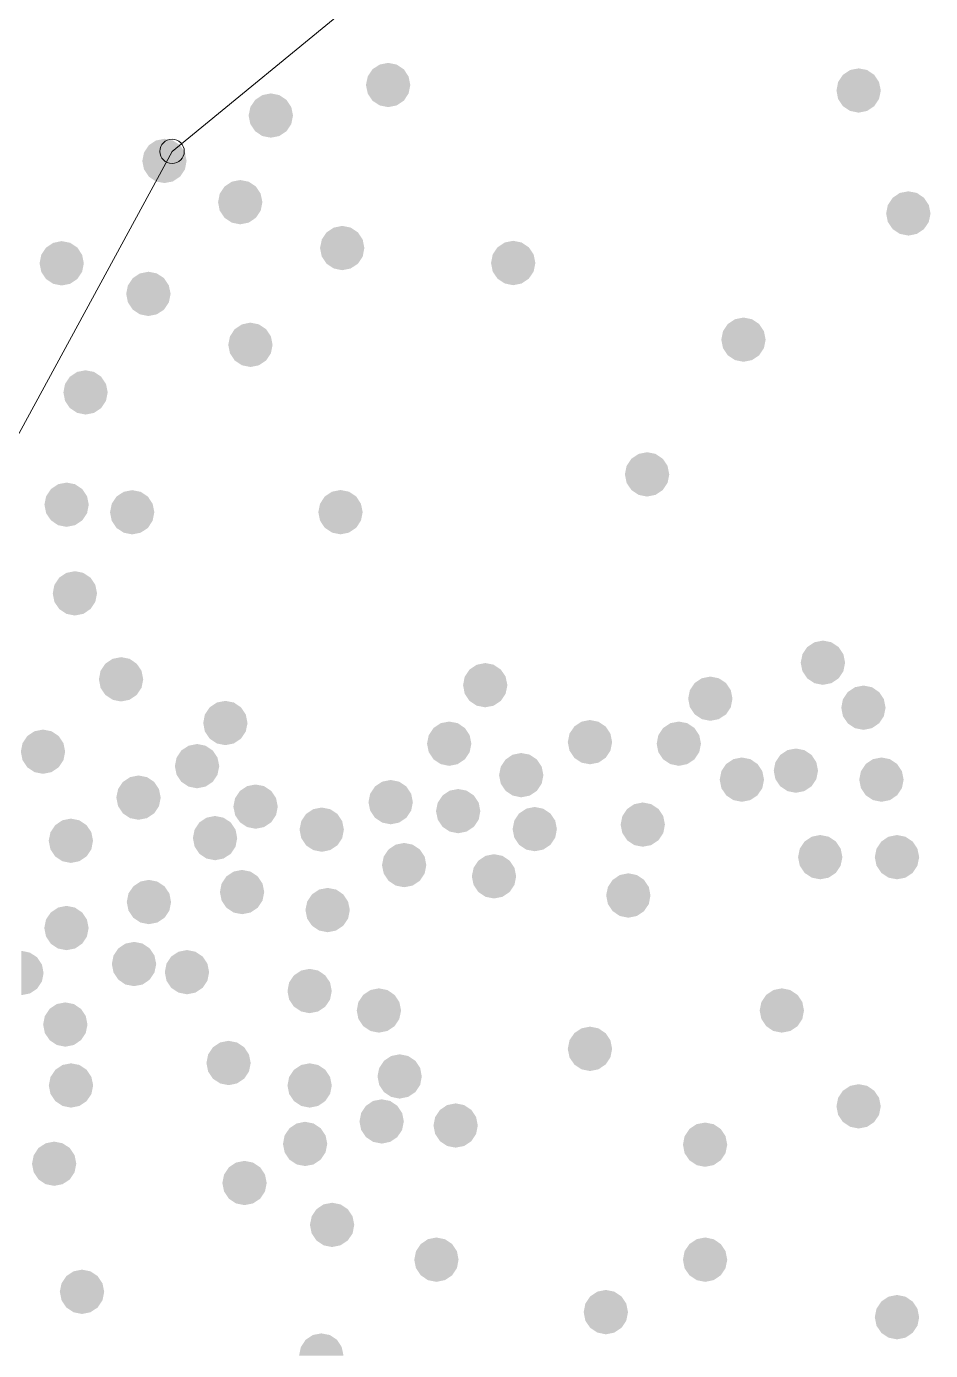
# Model space of a CAD drawing. Header units: millimetres. Extents: x 87938 to 265635, y 330093 to 434310.
# Drawn here: x 234777 to 235940, y 387129 to 388832 of the extents above; entities that cross this region are included whole.
import ezdxf

# ---------------------------------------------------------------- set-up
doc = ezdxf.new("R2010")
doc.units = ezdxf.units.MM

# ---------------------------------------------------------------- blocks, each defined once
blk = doc.blocks.new('A$C3F56660F')
at = {"lineweight": 0}
for p, q in [((3354.2, 7777.4), (2587.1, 7148.3)), ((2587.1, 7148.3), (2099.4, 6249.9))]:
    blk.add_line(p, q, dxfattribs=at)
for start, end in [(0, 180), (180, 0)]:
    blk.add_arc((2587.1, 7148.3), 15.7, start, end, dxfattribs=at)
for points in [[(2865.1, 7233.7), (2865.1, 7262.2), (2844.9, 7253.9), (2854.2, 7260)], [(2865.1, 7233.7), (2885.3, 7253.9), (2865.1, 7262.2), (2876, 7260)], [(2865.1, 7233.7), (2844.9, 7253.9), (2836.6, 7233.7), (2838.8, 7244.6)], [(2865.1, 7233.7), (2893.6, 7233.7), (2885.3, 7253.9), (2891.4, 7244.6)], [(3470.4, 7226.6), (3450.2, 7246.8), (3441.9, 7226.6), (3444, 7237.5)], [(3470.4, 7226.6), (3470.4, 7255.1), (3450.2, 7246.8), (3459.5, 7253)], [(3470.4, 7226.6), (3490.5, 7246.8), (3470.4, 7255.1), (3481.3, 7253)], [(3470.4, 7226.6), (3498.9, 7226.6), (3490.5, 7246.8), (3496.7, 7237.5)], [(2865.1, 7233.7), (2836.6, 7233.7), (2844.9, 7213.5), (2838.8, 7222.8)], [(2865.1, 7233.7), (2844.9, 7213.5), (2865.1, 7205.2), (2854.2, 7207.4)], [(2865.1, 7233.7), (2865.1, 7205.2), (2885.3, 7213.5), (2876, 7207.4)], [(2865.1, 7233.7), (2885.3, 7213.5), (2893.6, 7233.7), (2891.4, 7222.8)], [(3470.4, 7226.6), (3441.9, 7226.6), (3450.2, 7206.5), (3444, 7215.7)], [(3470.4, 7226.6), (3450.2, 7206.5), (3470.4, 7198.1), (3459.5, 7200.3)], [(3470.4, 7226.6), (3470.4, 7198.1), (3490.5, 7206.5), (3481.3, 7200.3)], [(3470.4, 7226.6), (3490.5, 7206.5), (3498.9, 7226.6), (3496.7, 7215.7)], [(2714.2, 7194.4), (2694, 7214.5), (2685.6, 7194.4), (2687.8, 7205.3)], [(2714.2, 7194.4), (2714.2, 7222.9), (2694, 7214.5), (2703.2, 7220.7)], [(2714.2, 7194.4), (2734.3, 7214.5), (2714.2, 7222.9), (2725.1, 7220.7)], [(2714.2, 7194.4), (2742.7, 7194.4), (2734.3, 7214.5), (2740.5, 7205.3)], [(2714.2, 7194.4), (2685.6, 7194.4), (2694, 7174.2), (2687.8, 7183.5)], [(2714.2, 7194.4), (2694, 7174.2), (2714.2, 7165.9), (2703.2, 7168)], [(2714.2, 7194.4), (2714.2, 7165.9), (2734.3, 7174.2), (2725.1, 7168)], [(2714.2, 7194.4), (2734.3, 7174.2), (2742.7, 7194.4), (2740.5, 7183.5)], [(2577.3, 7136), (2557.2, 7156.2), (2548.8, 7136), (2551, 7146.9)], [(2577.3, 7136), (2577.3, 7164.5), (2557.2, 7156.2), (2566.4, 7162.3)], [(2577.3, 7136), (2597.5, 7156.2), (2577.3, 7164.5), (2588.2, 7162.3)], [(2577.3, 7136), (2605.8, 7136), (2597.5, 7156.2), (2603.7, 7146.9)], [(2577.3, 7136), (2548.8, 7136), (2557.2, 7115.8), (2551, 7125.1)], [(2577.3, 7136), (2557.2, 7115.8), (2577.3, 7107.5), (2566.4, 7109.6)], [(2577.3, 7136), (2577.3, 7107.5), (2597.5, 7115.8), (2588.2, 7109.6)], [(2577.3, 7136), (2597.5, 7115.8), (2605.8, 7136), (2603.7, 7125.1)], [(2674.8, 7082.9), (2674.8, 7111.4), (2654.6, 7103.1), (2663.9, 7109.3)], [(2674.8, 7082.9), (2694.9, 7103.1), (2674.8, 7111.4), (2685.7, 7109.3)], [(2674.8, 7082.9), (2654.6, 7103.1), (2646.3, 7082.9), (2648.4, 7093.8)], [(2674.8, 7082.9), (2703.3, 7082.9), (2694.9, 7103.1), (2701.1, 7093.8)], [(3534.4, 7068.4), (3514.2, 7088.6), (3505.8, 7068.4), (3508, 7079.3)], [(3534.4, 7068.4), (3534.4, 7096.9), (3514.2, 7088.6), (3523.4, 7094.8)], [(3534.4, 7068.4), (3554.5, 7088.6), (3534.4, 7096.9), (3545.3, 7094.8)], [(3534.4, 7068.4), (3562.9, 7068.4), (3554.5, 7088.6), (3560.7, 7079.3)], [(2674.8, 7082.9), (2646.3, 7082.9), (2654.6, 7062.8), (2648.4, 7072)], [(2674.8, 7082.9), (2654.6, 7062.8), (2674.8, 7054.4), (2663.9, 7056.6)], [(2674.8, 7082.9), (2674.8, 7054.4), (2694.9, 7062.8), (2685.7, 7056.6)], [(2674.8, 7082.9), (2694.9, 7062.8), (2703.3, 7082.9), (2701.1, 7072)], [(3534.4, 7068.4), (3505.8, 7068.4), (3514.2, 7048.3), (3508, 7057.5)], [(3534.4, 7068.4), (3514.2, 7048.3), (3534.4, 7039.9), (3523.4, 7042.1)], [(3534.4, 7068.4), (3534.4, 7039.9), (3554.5, 7048.3), (3545.3, 7042.1)], [(3534.4, 7068.4), (3554.5, 7048.3), (3562.9, 7068.4), (3560.7, 7057.5)], [(2806, 7023.9), (2785.9, 7044.1), (2777.5, 7023.9), (2779.7, 7034.8)], [(2806, 7023.9), (2806, 7052.4), (2785.9, 7044.1), (2795.1, 7050.2)], [(2806, 7023.9), (2826.2, 7044.1), (2806, 7052.4), (2816.9, 7050.2)], [(2806, 7023.9), (2834.5, 7023.9), (2826.2, 7044.1), (2832.4, 7034.8)], [(2445.1, 7004.2), (2424.9, 7024.4), (2416.6, 7004.2), (2418.8, 7015.2)], [(2445.1, 7004.2), (2445.1, 7032.8), (2424.9, 7024.4), (2434.2, 7030.6)], [(2445.1, 7004.2), (2465.3, 7024.4), (2445.1, 7032.8), (2456, 7030.6)], [(2445.1, 7004.2), (2473.6, 7004.2), (2465.3, 7024.4), (2471.4, 7015.2)], [(2806, 7023.9), (2777.5, 7023.9), (2785.9, 7003.7), (2779.7, 7013)], [(2806, 7023.9), (2785.9, 7003.7), (2806, 6995.4), (2795.1, 6997.6)], [(2806, 7023.9), (2806, 6995.4), (2826.2, 7003.7), (2816.9, 6997.6)], [(2806, 7023.9), (2826.2, 7003.7), (2834.5, 7023.9), (2832.4, 7013)], [(3026, 7004.7), (3005.8, 7024.8), (2997.5, 7004.7), (2999.6, 7015.6)], [(3026, 7004.7), (3026, 7033.2), (3005.8, 7024.8), (3015.1, 7031)], [(3026, 7004.7), (3046.1, 7024.8), (3026, 7033.2), (3036.9, 7031)], [(3026, 7004.7), (3054.5, 7004.7), (3046.1, 7024.8), (3052.3, 7015.6)], [(2445.1, 7004.2), (2416.6, 7004.2), (2424.9, 6984.1), (2418.8, 6993.3)], [(2445.1, 7004.2), (2424.9, 6984.1), (2445.1, 6975.7), (2434.2, 6977.9)], [(2445.1, 7004.2), (2445.1, 6975.7), (2465.3, 6984.1), (2456, 6977.9)], [(2445.1, 7004.2), (2465.3, 6984.1), (2473.6, 7004.2), (2471.4, 6993.3)], [(3026, 7004.7), (2997.5, 7004.7), (3005.8, 6984.5), (2999.6, 6993.7)], [(3026, 7004.7), (3005.8, 6984.5), (3026, 6976.1), (3015.1, 6978.3)], [(3026, 7004.7), (3026, 6976.1), (3046.1, 6984.5), (3036.9, 6978.3)], [(3026, 7004.7), (3046.1, 6984.5), (3054.5, 7004.7), (3052.3, 6993.7)], [(2556.7, 6964.9), (2556.7, 6993.4), (2536.5, 6985.1), (2545.7, 6991.2)], [(2556.7, 6964.9), (2576.8, 6985.1), (2556.7, 6993.4), (2567.6, 6991.2)], [(2556.7, 6964.9), (2536.5, 6985.1), (2528.1, 6964.9), (2530.3, 6975.8)], [(2556.7, 6964.9), (2585.2, 6964.9), (2576.8, 6985.1), (2583, 6975.8)], [(2556.7, 6964.9), (2528.1, 6964.9), (2536.5, 6944.7), (2530.3, 6954)], [(2556.7, 6964.9), (2536.5, 6944.7), (2556.7, 6936.4), (2545.7, 6938.6)], [(2556.7, 6964.9), (2556.7, 6936.4), (2576.8, 6944.7), (2567.6, 6938.6)], [(2556.7, 6964.9), (2576.8, 6944.7), (2585.2, 6964.9), (2583, 6954)], [(3322.2, 6906), (3322.2, 6934.5), (3302.1, 6926.2), (3311.3, 6932.3)], [(3322.2, 6906), (3342.4, 6926.2), (3322.2, 6934.5), (3333.2, 6932.3)], [(2687.9, 6899.3), (2667.7, 6919.5), (2659.4, 6899.3), (2661.6, 6910.3)], [(2687.9, 6899.3), (2687.9, 6927.9), (2667.7, 6919.5), (2677, 6925.7)], [(2687.9, 6899.3), (2708.1, 6919.5), (2687.9, 6927.9), (2698.8, 6925.7)], [(2687.9, 6899.3), (2716.4, 6899.3), (2708.1, 6919.5), (2714.3, 6910.3)], [(3322.2, 6906), (3302.1, 6926.2), (3293.7, 6906), (3295.9, 6916.9)], [(3322.2, 6906), (3350.8, 6906), (3342.4, 6926.2), (3348.6, 6916.9)], [(3322.2, 6906), (3293.7, 6906), (3302.1, 6885.8), (3295.9, 6895.1)], [(3322.2, 6906), (3302.1, 6885.8), (3322.2, 6877.5), (3311.3, 6879.7)], [(3322.2, 6906), (3322.2, 6877.5), (3342.4, 6885.8), (3333.2, 6879.7)], [(3322.2, 6906), (3342.4, 6885.8), (3350.8, 6906), (3348.6, 6895.1)], [(2687.9, 6899.3), (2659.4, 6899.3), (2667.7, 6879.2), (2661.6, 6888.4)], [(2687.9, 6899.3), (2667.7, 6879.2), (2687.9, 6870.8), (2677, 6873)], [(2687.9, 6899.3), (2687.9, 6870.8), (2708.1, 6879.2), (2698.8, 6873)], [(2687.9, 6899.3), (2708.1, 6879.2), (2716.4, 6899.3), (2714.3, 6888.4)], [(2475.8, 6838.1), (2475.8, 6866.6), (2455.6, 6858.3), (2464.9, 6864.5)], [(2475.8, 6838.1), (2495.9, 6858.3), (2475.8, 6866.6), (2486.7, 6864.5)], [(2475.8, 6838.1), (2455.6, 6858.3), (2447.3, 6838.1), (2449.4, 6849)], [(2475.8, 6838.1), (2504.3, 6838.1), (2495.9, 6858.3), (2502.1, 6849)], [(2475.8, 6838.1), (2447.3, 6838.1), (2455.6, 6818), (2449.4, 6827.2)], [(2475.8, 6838.1), (2455.6, 6818), (2475.8, 6809.6), (2464.9, 6811.8)], [(2475.8, 6838.1), (2475.8, 6809.6), (2495.9, 6818), (2486.7, 6811.8)], [(2475.8, 6838.1), (2495.9, 6818), (2504.3, 6838.1), (2502.1, 6827.2)], [(3198.3, 6732.6), (3178.1, 6752.8), (3169.7, 6732.6), (3171.9, 6743.6)], [(3198.3, 6732.6), (3198.3, 6761.2), (3178.1, 6752.8), (3187.3, 6759)], [(3198.3, 6732.6), (3218.4, 6752.8), (3198.3, 6761.2), (3209.2, 6759)], [(3198.3, 6732.6), (3226.8, 6732.6), (3218.4, 6752.8), (3224.6, 6743.6)], [(3198.3, 6732.6), (3169.7, 6732.6), (3178.1, 6712.5), (3171.9, 6721.7)], [(3198.3, 6732.6), (3178.1, 6712.5), (3198.3, 6704.1), (3187.3, 6706.3)], [(3198.3, 6732.6), (3198.3, 6704.1), (3218.4, 6712.5), (3209.2, 6706.3)], [(3198.3, 6732.6), (3218.4, 6712.5), (3226.8, 6732.6), (3224.6, 6721.7)], [(2451.4, 6693.6), (2431.3, 6713.8), (2422.9, 6693.6), (2425.1, 6704.5)], [(2451.4, 6693.6), (2451.4, 6722.1), (2431.3, 6713.8), (2440.5, 6720)], [(2451.4, 6693.6), (2471.6, 6713.8), (2451.4, 6722.1), (2462.3, 6720)], [(2451.4, 6693.6), (2479.9, 6693.6), (2471.6, 6713.8), (2477.8, 6704.5)], [(2535.8, 6683.9), (2515.6, 6704.1), (2507.3, 6683.9), (2509.5, 6694.8)], [(2535.8, 6683.9), (2535.8, 6712.4), (2515.6, 6704.1), (2524.9, 6710.2)], [(2535.8, 6683.9), (2556, 6704.1), (2535.8, 6712.4), (2546.7, 6710.2)], [(2535.8, 6683.9), (2564.3, 6683.9), (2556, 6704.1), (2562.1, 6694.8)], [(2803.8, 6684), (2783.6, 6704.2), (2775.3, 6684), (2777.5, 6694.9)], [(2803.8, 6684), (2803.8, 6712.5), (2783.6, 6704.2), (2792.9, 6710.4)], [(2803.8, 6684), (2824, 6704.2), (2803.8, 6712.5), (2814.7, 6710.4)], [(2803.8, 6684), (2832.3, 6684), (2824, 6704.2), (2830.1, 6694.9)], [(2451.4, 6693.6), (2422.9, 6693.6), (2431.3, 6673.5), (2425.1, 6682.7)], [(2451.4, 6693.6), (2431.3, 6673.5), (2451.4, 6665.1), (2440.5, 6667.3)], [(2451.4, 6693.6), (2451.4, 6665.1), (2471.6, 6673.5), (2462.3, 6667.3)], [(2451.4, 6693.6), (2471.6, 6673.5), (2479.9, 6693.6), (2477.8, 6682.7)], [(2535.8, 6683.9), (2507.3, 6683.9), (2515.6, 6663.7), (2509.5, 6673)], [(2535.8, 6683.9), (2515.6, 6663.7), (2535.8, 6655.4), (2524.9, 6657.6)], [(2535.8, 6683.9), (2535.8, 6655.4), (2556, 6663.7), (2546.7, 6657.6)], [(2535.8, 6683.9), (2556, 6663.7), (2564.3, 6683.9), (2562.1, 6673)], [(2803.8, 6684), (2775.3, 6684), (2783.6, 6663.9), (2777.5, 6673.1)], [(2803.8, 6684), (2783.6, 6663.9), (2803.8, 6655.5), (2792.9, 6657.7)], [(2803.8, 6684), (2803.8, 6655.5), (2824, 6663.9), (2814.7, 6657.7)], [(2803.8, 6684), (2824, 6663.9), (2832.3, 6684), (2830.1, 6673.1)], [(2462.1, 6579.5), (2441.9, 6599.7), (2433.6, 6579.5), (2435.7, 6590.5)], [(2462.1, 6579.5), (2462.1, 6608.1), (2441.9, 6599.7), (2451.2, 6605.9)], [(2462.1, 6579.5), (2482.2, 6599.7), (2462.1, 6608.1), (2473, 6605.9)], [(2462.1, 6579.5), (2490.6, 6579.5), (2482.2, 6599.7), (2488.4, 6590.5)], [(2462.1, 6579.5), (2433.6, 6579.5), (2441.9, 6559.4), (2435.7, 6568.6)], [(2462.1, 6579.5), (2441.9, 6559.4), (2462.1, 6551), (2451.2, 6553.2)], [(2462.1, 6579.5), (2462.1, 6551), (2482.2, 6559.4), (2473, 6553.2)], [(2462.1, 6579.5), (2482.2, 6559.4), (2490.6, 6579.5), (2488.4, 6568.6)], [(3424.4, 6490.3), (3404.3, 6510.5), (3395.9, 6490.3), (3398.1, 6501.2)], [(3424.4, 6490.3), (3424.4, 6518.8), (3404.3, 6510.5), (3413.5, 6516.6)], [(3424.4, 6490.3), (3444.6, 6510.5), (3424.4, 6518.8), (3435.4, 6516.6)], [(3424.4, 6490.3), (3453, 6490.3), (3444.6, 6510.5), (3450.8, 6501.2)], [(2521.5, 6468.9), (2521.5, 6497.5), (2501.3, 6489.1), (2510.6, 6495.3)], [(2521.5, 6468.9), (2541.6, 6489.1), (2521.5, 6497.5), (2532.4, 6495.3)], [(2521.5, 6468.9), (2501.3, 6489.1), (2493, 6468.9), (2495.1, 6479.9)], [(2521.5, 6468.9), (2550, 6468.9), (2541.6, 6489.1), (2547.8, 6479.9)], [(2990, 6461.4), (2969.8, 6481.5), (2961.5, 6461.4), (2963.6, 6472.3)], [(2990, 6461.4), (2990, 6489.9), (2969.8, 6481.5), (2979.1, 6487.7)], [(2990, 6461.4), (3010.1, 6481.5), (2990, 6489.9), (3000.9, 6487.7)], [(2990, 6461.4), (3018.5, 6461.4), (3010.1, 6481.5), (3016.3, 6472.3)], [(3424.4, 6490.3), (3395.9, 6490.3), (3404.3, 6470.1), (3398.1, 6479.4)], [(3424.4, 6490.3), (3404.3, 6470.1), (3424.4, 6461.8), (3413.5, 6464)], [(3424.4, 6490.3), (3424.4, 6461.8), (3444.6, 6470.1), (3435.4, 6464)], [(3424.4, 6490.3), (3444.6, 6470.1), (3453, 6490.3), (3450.8, 6479.4)], [(2521.5, 6468.9), (2493, 6468.9), (2501.3, 6448.8), (2495.1, 6458)], [(2521.5, 6468.9), (2501.3, 6448.8), (2521.5, 6440.4), (2510.6, 6442.6)], [(2521.5, 6468.9), (2521.5, 6440.4), (2541.6, 6448.8), (2532.4, 6442.6)], [(2521.5, 6468.9), (2541.6, 6448.8), (2550, 6468.9), (2547.8, 6458)], [(2990, 6461.4), (2961.5, 6461.4), (2969.8, 6441.2), (2963.6, 6450.5)], [(2990, 6461.4), (2969.8, 6441.2), (2990, 6432.9), (2979.1, 6435)], [(2990, 6461.4), (2990, 6432.9), (3010.1, 6441.2), (3000.9, 6435)], [(2990, 6461.4), (3010.1, 6441.2), (3018.5, 6461.4), (3016.3, 6450.5)], [(3279.6, 6444), (3259.5, 6464.2), (3251.1, 6444), (3253.3, 6454.9)], [(3279.6, 6444), (3279.6, 6472.5), (3259.5, 6464.2), (3268.7, 6470.3)], [(3279.6, 6444), (3299.8, 6464.2), (3279.6, 6472.5), (3290.5, 6470.3)], [(3279.6, 6444), (3308.1, 6444), (3299.8, 6464.2), (3306, 6454.9)], [(3476.6, 6432.4), (3476.6, 6460.9), (3456.4, 6452.6), (3465.7, 6458.8)], [(3476.6, 6432.4), (3496.7, 6452.6), (3476.6, 6460.9), (3487.5, 6458.8)], [(2655.7, 6412.7), (2655.7, 6441.2), (2635.5, 6432.9), (2644.8, 6439.1)], [(2655.7, 6412.7), (2675.8, 6432.9), (2655.7, 6441.2), (2666.6, 6439.1)], [(3279.6, 6444), (3251.1, 6444), (3259.5, 6423.8), (3253.3, 6433.1)], [(3279.6, 6444), (3259.5, 6423.8), (3279.6, 6415.5), (3268.7, 6417.7)], [(3279.6, 6444), (3279.6, 6415.5), (3299.8, 6423.8), (3290.5, 6417.7)], [(3279.6, 6444), (3299.8, 6423.8), (3308.1, 6444), (3306, 6433.1)], [(3476.6, 6432.4), (3456.4, 6452.6), (3448.1, 6432.4), (3450.2, 6443.3)], [(3476.6, 6432.4), (3505.1, 6432.4), (3496.7, 6452.6), (3502.9, 6443.3)], [(2655.7, 6412.7), (2635.5, 6432.9), (2627.2, 6412.7), (2629.3, 6423.6)], [(2655.7, 6412.7), (2684.2, 6412.7), (2675.8, 6432.9), (2682, 6423.6)], [(3476.6, 6432.4), (3448.1, 6432.4), (3456.4, 6412.3), (3450.2, 6421.5)], [(3476.6, 6432.4), (3456.4, 6412.3), (3476.6, 6403.9), (3465.7, 6406.1)], [(3476.6, 6432.4), (3476.6, 6403.9), (3496.7, 6412.3), (3487.5, 6406.1)], [(3476.6, 6432.4), (3496.7, 6412.3), (3505.1, 6432.4), (3502.9, 6421.5)], [(2655.7, 6412.7), (2627.2, 6412.7), (2635.5, 6392.6), (2629.3, 6401.8)], [(2655.7, 6412.7), (2635.5, 6392.6), (2655.7, 6384.2), (2644.8, 6386.4)], [(2655.7, 6412.7), (2655.7, 6384.2), (2675.8, 6392.6), (2666.6, 6386.4)], [(2655.7, 6412.7), (2675.8, 6392.6), (2684.2, 6412.7), (2682, 6401.8)], [(2943.6, 6386.1), (2923.5, 6406.3), (2915.1, 6386.1), (2917.3, 6397)], [(2943.6, 6386.1), (2943.6, 6414.6), (2923.5, 6406.3), (2932.7, 6412.5)], [(2943.6, 6386.1), (2963.8, 6406.3), (2943.6, 6414.6), (2954.6, 6412.5)], [(2943.6, 6386.1), (2972.2, 6386.1), (2963.8, 6406.3), (2970, 6397)], [(3124.7, 6388.1), (3104.6, 6408.2), (3096.2, 6388.1), (3098.4, 6399)], [(3124.7, 6388.1), (3124.7, 6416.6), (3104.6, 6408.2), (3113.8, 6414.4)], [(3124.7, 6388.1), (3144.9, 6408.2), (3124.7, 6416.6), (3135.7, 6414.4)], [(3124.7, 6388.1), (3153.3, 6388.1), (3144.9, 6408.2), (3151.1, 6399)], [(3239.1, 6386.1), (3218.9, 6406.3), (3210.6, 6386.1), (3212.7, 6397)], [(3239.1, 6386.1), (3239.1, 6414.6), (3218.9, 6406.3), (3228.2, 6412.5)], [(3239.1, 6386.1), (3259.2, 6406.3), (3239.1, 6414.6), (3250, 6412.5)], [(3239.1, 6386.1), (3267.6, 6386.1), (3259.2, 6406.3), (3265.4, 6397)], [(2421.1, 6375.8), (2400.9, 6396), (2392.5, 6375.8), (2394.7, 6386.7)], [(2421.1, 6375.8), (2421.1, 6404.3), (2400.9, 6396), (2410.1, 6402.1)], [(2421.1, 6375.8), (2441.2, 6396), (2421.1, 6404.3), (2432, 6402.1)], [(2421.1, 6375.8), (2449.6, 6375.8), (2441.2, 6396), (2447.4, 6386.7)], [(2421.1, 6375.8), (2392.5, 6375.8), (2400.9, 6355.6), (2394.7, 6364.9)], [(2421.1, 6375.8), (2400.9, 6355.6), (2421.1, 6347.3), (2410.1, 6349.5)], [(2421.1, 6375.8), (2421.1, 6347.3), (2441.2, 6355.6), (2432, 6349.5)], [(2421.1, 6375.8), (2441.2, 6355.6), (2449.6, 6375.8), (2447.4, 6364.9)], [(2619.3, 6357.2), (2599.1, 6377.4), (2590.7, 6357.2), (2592.9, 6368.1)], [(2619.3, 6357.2), (2619.3, 6385.7), (2599.1, 6377.4), (2608.3, 6383.5)], [(2619.3, 6357.2), (2639.4, 6377.4), (2619.3, 6385.7), (2630.2, 6383.5)], [(2619.3, 6357.2), (2647.8, 6357.2), (2639.4, 6377.4), (2645.6, 6368.1)], [(2943.6, 6386.1), (2915.1, 6386.1), (2923.5, 6366), (2917.3, 6375.2)], [(2943.6, 6386.1), (2923.5, 6366), (2943.6, 6357.6), (2932.7, 6359.8)], [(2943.6, 6386.1), (2943.6, 6357.6), (2963.8, 6366), (2954.6, 6359.8)], [(2943.6, 6386.1), (2963.8, 6366), (2972.2, 6386.1), (2970, 6375.2)], [(3036.3, 6345.6), (3036.3, 6374.1), (3016.2, 6365.8), (3025.4, 6372)], [(3036.3, 6345.6), (3056.5, 6365.8), (3036.3, 6374.1), (3047.2, 6372)], [(3124.7, 6388.1), (3096.2, 6388.1), (3104.6, 6367.9), (3098.4, 6377.2)], [(3124.7, 6388.1), (3104.6, 6367.9), (3124.7, 6359.6), (3113.8, 6361.7)], [(3124.7, 6388.1), (3124.7, 6359.6), (3144.9, 6367.9), (3135.7, 6361.7)], [(3124.7, 6388.1), (3144.9, 6367.9), (3153.3, 6388.1), (3151.1, 6377.2)], [(3239.1, 6386.1), (3210.6, 6386.1), (3218.9, 6366), (3212.7, 6375.2)], [(3239.1, 6386.1), (3218.9, 6366), (3239.1, 6357.6), (3228.2, 6359.8)], [(3239.1, 6386.1), (3239.1, 6357.6), (3259.2, 6366), (3250, 6359.8)], [(3239.1, 6386.1), (3259.2, 6366), (3267.6, 6386.1), (3265.4, 6375.2)], [(3389.7, 6351.4), (3389.7, 6379.9), (3369.5, 6371.6), (3378.8, 6377.8)], [(3389.7, 6351.4), (3409.9, 6371.6), (3389.7, 6379.9), (3400.6, 6377.8)], [(2619.3, 6357.2), (2590.7, 6357.2), (2599.1, 6337), (2592.9, 6346.3)], [(2619.3, 6357.2), (2599.1, 6337), (2619.3, 6328.7), (2608.3, 6330.9)], [(2619.3, 6357.2), (2619.3, 6328.7), (2639.4, 6337), (2630.2, 6330.9)], [(2619.3, 6357.2), (2639.4, 6337), (2647.8, 6357.2), (2645.6, 6346.3)], [(3036.3, 6345.6), (3016.2, 6365.8), (3007.8, 6345.6), (3010, 6356.5)], [(3036.3, 6345.6), (3064.8, 6345.6), (3056.5, 6365.8), (3062.7, 6356.5)], [(3320.2, 6339.8), (3300, 6360), (3291.7, 6339.8), (3293.8, 6350.7)], [(3320.2, 6339.8), (3320.2, 6368.4), (3300, 6360), (3309.3, 6366.2)], [(3320.2, 6339.8), (3340.3, 6360), (3320.2, 6368.4), (3331.1, 6366.2)], [(3320.2, 6339.8), (3348.7, 6339.8), (3340.3, 6360), (3346.5, 6350.7)], [(3389.7, 6351.4), (3369.5, 6371.6), (3361.2, 6351.4), (3363.3, 6362.3)], [(3389.7, 6351.4), (3418.2, 6351.4), (3409.9, 6371.6), (3416, 6362.3)], [(3499.8, 6339.8), (3479.6, 6360), (3471.2, 6339.8), (3473.4, 6350.7)], [(3499.8, 6339.8), (3499.8, 6368.4), (3479.6, 6360), (3488.8, 6366.2)], [(3499.8, 6339.8), (3519.9, 6360), (3499.8, 6368.4), (3510.7, 6366.2)], [(3499.8, 6339.8), (3528.3, 6339.8), (3519.9, 6360), (3526.1, 6350.7)], [(2543.9, 6316.7), (2543.9, 6345.2), (2523.8, 6336.9), (2533, 6343)], [(2543.9, 6316.7), (2564.1, 6336.9), (2543.9, 6345.2), (2554.9, 6343)], [(2868.3, 6310.9), (2868.3, 6339.4), (2848.2, 6331.1), (2857.4, 6337.2)], [(2868.3, 6310.9), (2888.5, 6331.1), (2868.3, 6339.4), (2879.3, 6337.2)], [(3036.3, 6345.6), (3007.8, 6345.6), (3016.2, 6325.5), (3010, 6334.7)], [(3036.3, 6345.6), (3016.2, 6325.5), (3036.3, 6317.1), (3025.4, 6319.3)], [(3036.3, 6345.6), (3056.5, 6325.5), (3064.8, 6345.6), (3062.7, 6334.7)], [(3036.3, 6345.6), (3036.3, 6317.1), (3056.5, 6325.5), (3047.2, 6319.3)], [(3320.2, 6339.8), (3291.7, 6339.8), (3300, 6319.7), (3293.8, 6328.9)], [(3320.2, 6339.8), (3300, 6319.7), (3320.2, 6311.3), (3309.3, 6313.5)], [(3320.2, 6339.8), (3320.2, 6311.3), (3340.3, 6319.7), (3331.1, 6313.5)], [(3320.2, 6339.8), (3340.3, 6319.7), (3348.7, 6339.8), (3346.5, 6328.9)], [(3389.7, 6351.4), (3361.2, 6351.4), (3369.5, 6331.3), (3363.3, 6340.5)], [(3389.7, 6351.4), (3369.5, 6331.3), (3389.7, 6322.9), (3378.8, 6325.1)], [(3389.7, 6351.4), (3389.7, 6322.9), (3409.9, 6331.3), (3400.6, 6325.1)], [(3389.7, 6351.4), (3409.9, 6331.3), (3418.2, 6351.4), (3416, 6340.5)], [(3499.8, 6339.8), (3471.2, 6339.8), (3479.6, 6319.7), (3473.4, 6328.9)], [(3499.8, 6339.8), (3479.6, 6319.7), (3499.8, 6311.3), (3488.8, 6313.5)], [(3499.8, 6339.8), (3499.8, 6311.3), (3519.9, 6319.7), (3510.7, 6313.5)], [(3499.8, 6339.8), (3519.9, 6319.7), (3528.3, 6339.8), (3526.1, 6328.9)], [(2543.9, 6316.7), (2523.8, 6336.9), (2515.4, 6316.7), (2517.6, 6327.6)], [(2543.9, 6316.7), (2572.5, 6316.7), (2564.1, 6336.9), (2570.3, 6327.6)], [(2694.6, 6305.1), (2674.4, 6325.3), (2666, 6305.1), (2668.2, 6316)], [(2694.6, 6305.1), (2694.6, 6333.6), (2674.4, 6325.3), (2683.6, 6331.5)], [(2694.6, 6305.1), (2714.7, 6325.3), (2694.6, 6333.6), (2705.5, 6331.5)], [(2694.6, 6305.1), (2723.1, 6305.1), (2714.7, 6325.3), (2720.9, 6316)], [(2868.3, 6310.9), (2848.2, 6331.1), (2839.8, 6310.9), (2842, 6321.8)], [(2868.3, 6310.9), (2896.9, 6310.9), (2888.5, 6331.1), (2894.7, 6321.8)], [(2955.2, 6299.3), (2955.2, 6327.8), (2935.1, 6319.5), (2944.3, 6325.7)], [(2955.2, 6299.3), (2975.4, 6319.5), (2955.2, 6327.8), (2966.1, 6325.7)], [(2543.9, 6316.7), (2515.4, 6316.7), (2523.8, 6296.5), (2517.6, 6305.8)], [(2543.9, 6316.7), (2523.8, 6296.5), (2543.9, 6288.2), (2533, 6290.3)], [(2543.9, 6316.7), (2543.9, 6288.2), (2564.1, 6296.5), (2554.9, 6290.3)], [(2543.9, 6316.7), (2564.1, 6296.5), (2572.5, 6316.7), (2570.3, 6305.8)], [(2694.6, 6305.1), (2666, 6305.1), (2674.4, 6285), (2668.2, 6294.2)], [(2694.6, 6305.1), (2674.4, 6285), (2694.6, 6276.6), (2683.6, 6278.8)], [(2694.6, 6305.1), (2694.6, 6276.6), (2714.7, 6285), (2705.5, 6278.8)], [(2694.6, 6305.1), (2714.7, 6285), (2723.1, 6305.1), (2720.9, 6294.2)], [(2779.7, 6275.5), (2779.7, 6304), (2759.5, 6295.7), (2768.7, 6301.8)], [(2779.7, 6275.5), (2799.8, 6295.7), (2779.7, 6304), (2790.6, 6301.8)], [(2868.3, 6310.9), (2839.8, 6310.9), (2848.2, 6290.7), (2842, 6300)], [(2868.3, 6310.9), (2848.2, 6290.7), (2868.3, 6282.4), (2857.4, 6284.6)], [(2868.3, 6310.9), (2868.3, 6282.4), (2888.5, 6290.7), (2879.3, 6284.6)], [(2868.3, 6310.9), (2888.5, 6290.7), (2896.9, 6310.9), (2894.7, 6300)], [(2955.2, 6299.3), (2935.1, 6319.5), (2926.7, 6299.3), (2928.9, 6310.2)], [(2955.2, 6299.3), (2983.7, 6299.3), (2975.4, 6319.5), (2981.6, 6310.2)], [(3053.7, 6276.2), (3053.7, 6304.7), (3033.5, 6296.3), (3042.8, 6302.5)], [(3053.7, 6276.2), (3073.9, 6296.3), (3053.7, 6304.7), (3064.6, 6302.5)], [(3192.7, 6282), (3192.7, 6310.5), (3172.6, 6302.1), (3181.8, 6308.3)], [(3192.7, 6282), (3212.9, 6302.1), (3192.7, 6310.5), (3203.6, 6308.3)], [(2456.9, 6261.2), (2456.9, 6289.7), (2436.8, 6281.3), (2446, 6287.5)], [(2456.9, 6261.2), (2477.1, 6281.3), (2456.9, 6289.7), (2467.8, 6287.5)], [(2642.4, 6264.6), (2642.4, 6293.1), (2622.3, 6284.8), (2631.5, 6290.9)], [(2642.4, 6264.6), (2662.6, 6284.8), (2642.4, 6293.1), (2653.3, 6290.9)], [(2779.7, 6275.5), (2759.5, 6295.7), (2751.1, 6275.5), (2753.3, 6286.4)], [(2779.7, 6275.5), (2808.2, 6275.5), (2799.8, 6295.7), (2806, 6286.4)], [(2955.2, 6299.3), (2926.7, 6299.3), (2935.1, 6279.2), (2928.9, 6288.4)], [(2955.2, 6299.3), (2935.1, 6279.2), (2955.2, 6270.8), (2944.3, 6273)], [(2955.2, 6299.3), (2955.2, 6270.8), (2975.4, 6279.2), (2966.1, 6273)], [(2955.2, 6299.3), (2975.4, 6279.2), (2983.7, 6299.3), (2981.6, 6288.4)], [(3053.7, 6276.2), (3033.5, 6296.3), (3025.2, 6276.2), (3027.4, 6287.1)], [(3053.7, 6276.2), (3082.2, 6276.2), (3073.9, 6296.3), (3080.1, 6287.1)], [(3192.7, 6282), (3172.6, 6302.1), (3164.2, 6282), (3166.4, 6292.9)], [(3192.7, 6282), (3221.2, 6282), (3212.9, 6302.1), (3219.1, 6292.9)], [(2456.9, 6261.2), (2436.8, 6281.3), (2428.4, 6261.2), (2430.6, 6272.1)], [(2456.9, 6261.2), (2485.4, 6261.2), (2477.1, 6281.3), (2483.3, 6272.1)], [(2642.4, 6264.6), (2622.3, 6284.8), (2613.9, 6264.6), (2616.1, 6275.5)], [(2642.4, 6264.6), (2670.9, 6264.6), (2662.6, 6284.8), (2668.8, 6275.5)], [(2779.7, 6275.5), (2751.1, 6275.5), (2759.5, 6255.3), (2753.3, 6264.6)], [(2779.7, 6275.5), (2759.5, 6255.3), (2779.7, 6247), (2768.7, 6249.2)], [(2779.7, 6275.5), (2779.7, 6247), (2799.8, 6255.3), (2790.6, 6249.2)], [(2779.7, 6275.5), (2799.8, 6255.3), (2808.2, 6275.5), (2806, 6264.6)], [(3053.7, 6276.2), (3025.2, 6276.2), (3033.5, 6256), (3027.4, 6265.3)], [(3053.7, 6276.2), (3033.5, 6256), (3053.7, 6247.7), (3042.8, 6249.8)], [(3053.7, 6276.2), (3053.7, 6247.7), (3073.9, 6256), (3064.6, 6249.8)], [(3053.7, 6276.2), (3073.9, 6256), (3082.2, 6276.2), (3080.1, 6265.3)], [(3192.7, 6282), (3164.2, 6282), (3172.6, 6261.8), (3166.4, 6271.1)], [(3192.7, 6282), (3172.6, 6261.8), (3192.7, 6253.5), (3181.8, 6255.6)], [(3192.7, 6282), (3192.7, 6253.5), (3212.9, 6261.8), (3203.6, 6255.6)], [(3192.7, 6282), (3212.9, 6261.8), (3221.2, 6282), (3219.1, 6271.1)], [(2456.9, 6261.2), (2428.4, 6261.2), (2436.8, 6241), (2430.6, 6250.3)], [(2456.9, 6261.2), (2436.8, 6241), (2456.9, 6232.7), (2446, 6234.8)], [(2456.9, 6261.2), (2456.9, 6232.7), (2477.1, 6241), (2467.8, 6234.8)], [(2456.9, 6261.2), (2477.1, 6241), (2485.4, 6261.2), (2483.3, 6250.3)], [(2642.4, 6264.6), (2613.9, 6264.6), (2622.3, 6244.4), (2616.1, 6253.7)], [(2642.4, 6264.6), (2622.3, 6244.4), (2642.4, 6236.1), (2631.5, 6238.3)], [(2642.4, 6264.6), (2642.4, 6236.1), (2662.6, 6244.4), (2653.3, 6238.3)], [(2642.4, 6264.6), (2662.6, 6244.4), (2670.9, 6264.6), (2668.8, 6253.7)], [(2885.7, 6229.9), (2885.7, 6258.4), (2865.6, 6250), (2874.8, 6256.2)], [(2885.7, 6229.9), (2905.9, 6250), (2885.7, 6258.4), (2896.6, 6256.2)], [(3421, 6240.1), (3400.8, 6260.2), (3392.5, 6240.1), (3394.7, 6251)], [(3421, 6240.1), (3421, 6268.6), (3400.8, 6260.2), (3410.1, 6266.4)], [(3421, 6240.1), (3441.2, 6260.2), (3421, 6268.6), (3431.9, 6266.4)], [(3421, 6240.1), (3449.5, 6240.1), (3441.2, 6260.2), (3447.3, 6251)], [(3519.8, 6240.1), (3499.6, 6260.2), (3491.2, 6240.1), (3493.4, 6251)], [(3519.8, 6240.1), (3519.8, 6268.6), (3499.6, 6260.2), (3508.8, 6266.4)], [(3519.8, 6240.1), (3539.9, 6260.2), (3519.8, 6268.6), (3530.7, 6266.4)], [(3519.8, 6240.1), (3548.3, 6240.1), (3539.9, 6260.2), (3546.1, 6251)], [(2885.7, 6229.9), (2865.6, 6250), (2857.2, 6229.9), (2859.4, 6240.8)], [(2885.7, 6229.9), (2914.2, 6229.9), (2905.9, 6250), (2912.1, 6240.8)], [(3001.3, 6215.4), (3001.3, 6243.9), (2981.1, 6235.6), (2990.4, 6241.8)], [(3001.3, 6215.4), (3021.5, 6235.6), (3001.3, 6243.9), (3012.2, 6241.8)], [(3421, 6240.1), (3392.5, 6240.1), (3400.8, 6219.9), (3394.7, 6229.2)], [(3421, 6240.1), (3400.8, 6219.9), (3421, 6211.6), (3410.1, 6213.7)], [(3421, 6240.1), (3421, 6211.6), (3441.2, 6219.9), (3431.9, 6213.7)], [(3421, 6240.1), (3441.2, 6219.9), (3449.5, 6240.1), (3447.3, 6229.2)], [(3519.8, 6240.1), (3491.2, 6240.1), (3499.6, 6219.9), (3493.4, 6229.2)], [(3519.8, 6240.1), (3499.6, 6219.9), (3519.8, 6211.6), (3508.8, 6213.7)], [(3519.8, 6240.1), (3519.8, 6211.6), (3539.9, 6219.9), (3530.7, 6213.7)], [(3519.8, 6240.1), (3539.9, 6219.9), (3548.3, 6240.1), (3546.1, 6229.2)], [(2677.2, 6195.2), (2677.2, 6223.7), (2657, 6215.3), (2666.3, 6221.5)], [(2677.2, 6195.2), (2697.3, 6215.3), (2677.2, 6223.7), (2688.1, 6221.5)], [(2885.7, 6229.9), (2857.2, 6229.9), (2865.6, 6209.7), (2859.4, 6219)], [(2885.7, 6229.9), (2865.6, 6209.7), (2885.7, 6201.4), (2874.8, 6203.5)], [(2885.7, 6229.9), (2885.7, 6201.4), (2905.9, 6209.7), (2896.6, 6203.5)], [(2885.7, 6229.9), (2905.9, 6209.7), (2914.2, 6229.9), (2912.1, 6219)], [(3001.3, 6215.4), (2981.1, 6235.6), (2972.8, 6215.4), (2975, 6226.3)], [(3001.3, 6215.4), (3029.8, 6215.4), (3021.5, 6235.6), (3027.6, 6226.3)], [(3174.1, 6190.8), (3174.1, 6219.3), (3154, 6210.9), (3163.2, 6217.1)], [(3174.1, 6190.8), (3194.3, 6210.9), (3174.1, 6219.3), (3185, 6217.1)], [(2557.3, 6182.3), (2537.2, 6202.5), (2528.8, 6182.3), (2531, 6193.3)], [(2557.3, 6182.3), (2557.3, 6210.9), (2537.2, 6202.5), (2546.4, 6208.7)], [(2557.3, 6182.3), (2577.5, 6202.5), (2557.3, 6210.9), (2568.2, 6208.7)], [(2557.3, 6182.3), (2585.8, 6182.3), (2577.5, 6202.5), (2583.7, 6193.3)], [(2677.2, 6195.2), (2657, 6215.3), (2648.7, 6195.2), (2650.8, 6206.1)], [(2677.2, 6195.2), (2705.7, 6195.2), (2697.3, 6215.3), (2703.5, 6206.1)], [(3001.3, 6215.4), (2972.8, 6215.4), (2981.1, 6195.3), (2975, 6204.5)], [(3001.3, 6215.4), (2981.1, 6195.3), (3001.3, 6186.9), (2990.4, 6189.1)], [(3001.3, 6215.4), (3001.3, 6186.9), (3021.5, 6195.3), (3012.2, 6189.1)], [(3001.3, 6215.4), (3021.5, 6195.3), (3029.8, 6215.4), (3027.6, 6204.5)], [(3174.1, 6190.8), (3154, 6210.9), (3145.6, 6190.8), (3147.8, 6201.7)], [(3174.1, 6190.8), (3202.6, 6190.8), (3194.3, 6210.9), (3200.5, 6201.7)], [(2677.2, 6195.2), (2648.7, 6195.2), (2657, 6175), (2650.8, 6184.3)], [(2677.2, 6195.2), (2657, 6175), (2677.2, 6166.7), (2666.3, 6168.8)], [(2677.2, 6195.2), (2677.2, 6166.7), (2697.3, 6175), (2688.1, 6168.8)], [(2677.2, 6195.2), (2697.3, 6175), (2705.7, 6195.2), (2703.5, 6184.3)], [(2787.2, 6172), (2767.1, 6192.2), (2758.7, 6172), (2760.9, 6182.9)], [(2787.2, 6172), (2787.2, 6200.5), (2767.1, 6192.2), (2776.3, 6198.4)], [(2787.2, 6172), (2807.4, 6192.2), (2787.2, 6200.5), (2798.2, 6198.4)], [(2787.2, 6172), (2815.8, 6172), (2807.4, 6192.2), (2813.6, 6182.9)], [(3174.1, 6190.8), (3145.6, 6190.8), (3154, 6170.6), (3147.8, 6179.8)], [(3174.1, 6190.8), (3154, 6170.6), (3174.1, 6162.2), (3163.2, 6164.4)], [(3174.1, 6190.8), (3174.1, 6162.2), (3194.3, 6170.6), (3185, 6164.4)], [(3174.1, 6190.8), (3194.3, 6170.6), (3202.6, 6190.8), (3200.5, 6179.8)], [(2451.3, 6148.9), (2431.1, 6169), (2422.7, 6148.9), (2424.9, 6159.8)], [(2451.3, 6148.9), (2451.3, 6177.4), (2431.1, 6169), (2440.4, 6175.2)], [(2451.3, 6148.9), (2471.4, 6169), (2451.3, 6177.4), (2462.2, 6175.2)], [(2451.3, 6148.9), (2479.8, 6148.9), (2471.4, 6169), (2477.6, 6159.8)], [(2557.3, 6182.3), (2528.8, 6182.3), (2537.2, 6162.2), (2531, 6171.4)], [(2557.3, 6182.3), (2537.2, 6162.2), (2557.3, 6153.8), (2546.4, 6156)], [(2557.3, 6182.3), (2557.3, 6153.8), (2577.5, 6162.2), (2568.2, 6156)], [(2557.3, 6182.3), (2577.5, 6162.2), (2585.8, 6182.3), (2583.7, 6171.4)], [(2787.2, 6172), (2758.7, 6172), (2767.1, 6151.9), (2760.9, 6161.1)], [(2787.2, 6172), (2767.1, 6151.9), (2787.2, 6143.5), (2776.3, 6145.7)], [(2787.2, 6172), (2787.2, 6143.5), (2807.4, 6151.9), (2798.2, 6145.7)], [(2787.2, 6172), (2807.4, 6151.9), (2815.8, 6172), (2813.6, 6161.1)], [(2451.3, 6148.9), (2422.7, 6148.9), (2431.1, 6128.7), (2424.9, 6138)], [(2451.3, 6148.9), (2431.1, 6128.7), (2451.3, 6120.4), (2440.4, 6122.5)], [(2451.3, 6148.9), (2451.3, 6120.4), (2471.4, 6128.7), (2462.2, 6122.5)], [(2451.3, 6148.9), (2471.4, 6128.7), (2479.8, 6148.9), (2477.6, 6138)], [(2393.3, 6091), (2413.5, 6111.2), (2393.3, 6119.5), (2404.2, 6117.3)], [(2538.2, 6102.6), (2518, 6122.7), (2509.6, 6102.6), (2511.8, 6113.5)], [(2538.2, 6102.6), (2538.2, 6131.1), (2518, 6122.7), (2527.2, 6128.9)], [(2538.2, 6102.6), (2558.3, 6122.7), (2538.2, 6131.1), (2549.1, 6128.9)], [(2538.2, 6102.6), (2566.7, 6102.6), (2558.3, 6122.7), (2564.5, 6113.5)], [(2606.3, 6092.1), (2606.3, 6120.6), (2586.1, 6112.3), (2595.4, 6118.4)], [(2606.3, 6092.1), (2626.4, 6112.3), (2606.3, 6120.6), (2617.2, 6118.4)], [(2393.3, 6091), (2421.8, 6091), (2413.5, 6111.2), (2419.7, 6101.9)], [(2538.2, 6102.6), (2509.6, 6102.6), (2518, 6082.4), (2511.8, 6091.7)], [(2538.2, 6102.6), (2518, 6082.4), (2538.2, 6074.1), (2527.2, 6076.2)], [(2538.2, 6102.6), (2538.2, 6074.1), (2558.3, 6082.4), (2549.1, 6076.2)], [(2538.2, 6102.6), (2558.3, 6082.4), (2566.7, 6102.6), (2564.5, 6091.7)], [(2606.3, 6092.1), (2586.1, 6112.3), (2577.8, 6092.1), (2579.9, 6103)], [(2606.3, 6092.1), (2634.8, 6092.1), (2626.4, 6112.3), (2632.6, 6103)], [(2393.3, 6091), (2393.3, 6062.5), (2413.5, 6070.8), (2404.2, 6064.7)], [(2393.3, 6091), (2413.5, 6070.8), (2421.8, 6091), (2419.7, 6080.1)], [(2606.3, 6092.1), (2577.8, 6092.1), (2586.1, 6071.9), (2579.9, 6081.2)], [(2606.3, 6092.1), (2586.1, 6071.9), (2606.3, 6063.6), (2595.4, 6065.8)], [(2606.3, 6092.1), (2606.3, 6063.6), (2626.4, 6071.9), (2617.2, 6065.8)], [(2606.3, 6092.1), (2626.4, 6071.9), (2634.8, 6092.1), (2632.6, 6081.2)], [(2764.1, 6067.8), (2743.9, 6088), (2735.6, 6067.8), (2737.7, 6078.8)], [(2764.1, 6067.8), (2764.1, 6096.4), (2743.9, 6088), (2753.2, 6094.2)], [(2764.1, 6067.8), (2784.2, 6088), (2764.1, 6096.4), (2775, 6094.2)], [(2764.1, 6067.8), (2792.6, 6067.8), (2784.2, 6088), (2790.4, 6078.8)], [(2764.1, 6067.8), (2735.6, 6067.8), (2743.9, 6047.7), (2737.7, 6056.9)], [(2764.1, 6067.8), (2743.9, 6047.7), (2764.1, 6039.3), (2753.2, 6041.5)], [(2764.1, 6067.8), (2764.1, 6039.3), (2784.2, 6047.7), (2775, 6041.5)], [(2764.1, 6067.8), (2784.2, 6047.7), (2792.6, 6067.8), (2790.4, 6056.9)], [(2853.2, 6042.8), (2853.2, 6071.3), (2833, 6062.9), (2842.3, 6069.1)], [(2853.2, 6042.8), (2873.3, 6062.9), (2853.2, 6071.3), (2864.1, 6069.1)], [(3371.6, 6042.8), (3371.6, 6071.3), (3351.5, 6062.9), (3360.7, 6069.1)], [(3371.6, 6042.8), (3391.8, 6062.9), (3371.6, 6071.3), (3382.5, 6069.1)], [(2449.7, 6024.7), (2449.7, 6053.2), (2429.6, 6044.9), (2438.8, 6051.1)], [(2449.7, 6024.7), (2469.9, 6044.9), (2449.7, 6053.2), (2460.7, 6051.1)], [(2853.2, 6042.8), (2833, 6062.9), (2824.7, 6042.8), (2826.8, 6053.7)], [(2853.2, 6042.8), (2881.7, 6042.8), (2873.3, 6062.9), (2879.5, 6053.7)], [(3371.6, 6042.8), (3351.5, 6062.9), (3343.1, 6042.8), (3345.3, 6053.7)], [(3371.6, 6042.8), (3400.1, 6042.8), (3391.8, 6062.9), (3398, 6053.7)], [(2449.7, 6024.7), (2429.6, 6044.9), (2421.2, 6024.7), (2423.4, 6035.6)], [(2449.7, 6024.7), (2478.3, 6024.7), (2469.9, 6044.9), (2476.1, 6035.6)], [(2853.2, 6042.8), (2824.7, 6042.8), (2833, 6022.6), (2826.8, 6031.9)], [(2853.2, 6042.8), (2833, 6022.6), (2853.2, 6014.3), (2842.3, 6016.4)], [(2853.2, 6042.8), (2853.2, 6014.3), (2873.3, 6022.6), (2864.1, 6016.4)], [(2853.2, 6042.8), (2873.3, 6022.6), (2881.7, 6042.8), (2879.5, 6031.9)], [(3371.6, 6042.8), (3343.1, 6042.8), (3351.5, 6022.6), (3345.3, 6031.9)], [(3371.6, 6042.8), (3351.5, 6022.6), (3371.6, 6014.3), (3360.7, 6016.4)], [(3371.6, 6042.8), (3371.6, 6014.3), (3391.8, 6022.6), (3382.5, 6016.4)], [(3371.6, 6042.8), (3391.8, 6022.6), (3400.1, 6042.8), (3398, 6031.9)], [(2449.7, 6024.7), (2421.2, 6024.7), (2429.6, 6004.6), (2423.4, 6013.8)], [(2449.7, 6024.7), (2429.6, 6004.6), (2449.7, 5996.2), (2438.8, 5998.4)], [(2449.7, 6024.7), (2449.7, 5996.2), (2469.9, 6004.6), (2460.7, 5998.4)], [(2449.7, 6024.7), (2469.9, 6004.6), (2478.3, 6024.7), (2476.1, 6013.8)], [(3124.7, 5993.4), (3124.7, 6022), (3104.6, 6013.6), (3113.8, 6019.8)], [(3124.7, 5993.4), (3144.9, 6013.6), (3124.7, 6022), (3135.7, 6019.8)], [(2659.8, 5975.3), (2659.8, 6003.8), (2639.6, 5995.4), (2648.9, 6001.6)], [(2659.8, 5975.3), (2680, 5995.4), (2659.8, 6003.8), (2670.7, 6001.6)], [(3124.7, 5993.4), (3104.6, 6013.6), (3096.2, 5993.4), (3098.4, 6004.4)], [(3124.7, 5993.4), (3153.3, 5993.4), (3144.9, 6013.6), (3151.1, 6004.4)], [(2659.8, 5975.3), (2639.6, 5995.4), (2631.3, 5975.3), (2633.5, 5986.2)], [(2659.8, 5975.3), (2688.3, 5975.3), (2680, 5995.4), (2686.1, 5986.2)], [(2879.9, 5957.9), (2879.9, 5986.4), (2859.8, 5978.1), (2869, 5984.2)], [(2879.9, 5957.9), (2900.1, 5978.1), (2879.9, 5986.4), (2890.8, 5984.2)], [(3124.7, 5993.4), (3096.2, 5993.4), (3104.6, 5973.3), (3098.4, 5982.5)], [(3124.7, 5993.4), (3104.6, 5973.3), (3124.7, 5964.9), (3113.8, 5967.1)], [(3124.7, 5993.4), (3124.7, 5964.9), (3144.9, 5973.3), (3135.7, 5967.1)], [(3124.7, 5993.4), (3144.9, 5973.3), (3153.3, 5993.4), (3151.1, 5982.5)], [(2457.1, 5946.3), (2436.9, 5966.5), (2428.5, 5946.3), (2430.7, 5957.2)], [(2457.1, 5946.3), (2457.1, 5974.8), (2436.9, 5966.5), (2446.1, 5972.7)], [(2457.1, 5946.3), (2477.2, 5966.5), (2457.1, 5974.8), (2468, 5972.7)], [(2457.1, 5946.3), (2485.6, 5946.3), (2477.2, 5966.5), (2483.4, 5957.2)], [(2659.8, 5975.3), (2631.3, 5975.3), (2639.6, 5955.1), (2633.5, 5964.3)], [(2659.8, 5975.3), (2639.6, 5955.1), (2659.8, 5946.7), (2648.9, 5948.9)], [(2659.8, 5975.3), (2659.8, 5946.7), (2680, 5955.1), (2670.7, 5948.9)], [(2659.8, 5975.3), (2680, 5955.1), (2688.3, 5975.3), (2686.1, 5964.3)], [(2764.1, 5946.3), (2743.9, 5966.5), (2735.6, 5946.3), (2737.7, 5957.2)], [(2764.1, 5946.3), (2764.1, 5974.8), (2743.9, 5966.5), (2753.2, 5972.7)], [(2764.1, 5946.3), (2784.2, 5966.5), (2764.1, 5974.8), (2775, 5972.7)], [(2764.1, 5946.3), (2792.6, 5946.3), (2784.2, 5966.5), (2790.4, 5957.2)], [(2879.9, 5957.9), (2859.8, 5978.1), (2851.4, 5957.9), (2853.6, 5968.8)], [(2879.9, 5957.9), (2908.4, 5957.9), (2900.1, 5978.1), (2906.3, 5968.8)], [(2457.1, 5946.3), (2428.5, 5946.3), (2436.9, 5926.2), (2430.7, 5935.4)], [(2457.1, 5946.3), (2436.9, 5926.2), (2457.1, 5917.8), (2446.1, 5920)], [(2457.1, 5946.3), (2457.1, 5917.8), (2477.2, 5926.2), (2468, 5920)], [(2457.1, 5946.3), (2477.2, 5926.2), (2485.6, 5946.3), (2483.4, 5935.4)], [(2764.1, 5946.3), (2735.6, 5946.3), (2743.9, 5926.2), (2737.7, 5935.4)], [(2764.1, 5946.3), (2743.9, 5926.2), (2764.1, 5917.8), (2753.2, 5920)], [(2764.1, 5946.3), (2764.1, 5917.8), (2784.2, 5926.2), (2775, 5920)], [(2764.1, 5946.3), (2784.2, 5926.2), (2792.6, 5946.3), (2790.4, 5935.4)], [(2879.9, 5957.9), (2851.4, 5957.9), (2859.8, 5937.7), (2853.6, 5947)], [(2879.9, 5957.9), (2859.8, 5937.7), (2879.9, 5929.4), (2869, 5931.6)], [(2879.9, 5957.9), (2879.9, 5929.4), (2900.1, 5937.7), (2890.8, 5931.6)], [(2879.9, 5957.9), (2900.1, 5937.7), (2908.4, 5957.9), (2906.3, 5947)], [(3470.4, 5919.5), (3470.4, 5948), (3450.2, 5939.6), (3459.5, 5945.8)], [(3470.4, 5919.5), (3490.5, 5939.6), (3470.4, 5948), (3481.3, 5945.8)], [(3470.4, 5919.5), (3450.2, 5939.6), (3441.9, 5919.5), (3444, 5930.4)], [(3470.4, 5919.5), (3498.9, 5919.5), (3490.5, 5939.6), (3496.7, 5930.4)], [(2856.8, 5900), (2836.6, 5920.2), (2828.2, 5900), (2830.4, 5910.9)], [(2856.8, 5900), (2856.8, 5928.5), (2836.6, 5920.2), (2845.8, 5926.4)], [(2856.8, 5900), (2876.9, 5920.2), (2856.8, 5928.5), (2867.7, 5926.4)], [(2856.8, 5900), (2885.3, 5900), (2876.9, 5920.2), (2883.1, 5910.9)], [(2951.9, 5894.8), (2931.8, 5914.9), (2923.4, 5894.8), (2925.6, 5905.7)], [(2951.9, 5894.8), (2951.9, 5923.3), (2931.8, 5914.9), (2941, 5921.1)], [(2951.9, 5894.8), (2972.1, 5914.9), (2951.9, 5923.3), (2962.8, 5921.1)], [(2951.9, 5894.8), (2980.4, 5894.8), (2972.1, 5914.9), (2978.3, 5905.7)], [(3470.4, 5919.5), (3441.9, 5919.5), (3450.2, 5899.3), (3444, 5908.5)], [(3470.4, 5919.5), (3450.2, 5899.3), (3470.4, 5890.9), (3459.5, 5893.1)], [(3470.4, 5919.5), (3470.4, 5890.9), (3490.5, 5899.3), (3481.3, 5893.1)], [(3470.4, 5919.5), (3490.5, 5899.3), (3498.9, 5919.5), (3496.7, 5908.5)], [(2758.3, 5871.1), (2758.3, 5899.6), (2738.1, 5891.2), (2747.4, 5897.4)], [(2758.3, 5871.1), (2778.4, 5891.2), (2758.3, 5899.6), (2769.2, 5897.4)], [(2856.8, 5900), (2828.2, 5900), (2836.6, 5879.9), (2830.4, 5889.1)], [(2856.8, 5900), (2836.6, 5879.9), (2856.8, 5871.5), (2845.8, 5873.7)], [(2856.8, 5900), (2856.8, 5871.5), (2876.9, 5879.9), (2867.7, 5873.7)], [(2856.8, 5900), (2876.9, 5879.9), (2885.3, 5900), (2883.1, 5889.1)], [(3272.9, 5870.1), (3272.9, 5898.6), (3252.7, 5890.3), (3262, 5896.5)], [(3272.9, 5870.1), (3293, 5890.3), (3272.9, 5898.6), (3283.8, 5896.5)], [(2758.3, 5871.1), (2738.1, 5891.2), (2729.8, 5871.1), (2731.9, 5882)], [(2758.3, 5871.1), (2786.8, 5871.1), (2778.4, 5891.2), (2784.6, 5882)], [(2951.9, 5894.8), (2923.4, 5894.8), (2931.8, 5874.6), (2925.6, 5883.9)], [(2951.9, 5894.8), (2931.8, 5874.6), (2951.9, 5866.3), (2941, 5868.4)], [(2951.9, 5894.8), (2951.9, 5866.3), (2972.1, 5874.6), (2962.8, 5868.4)], [(2951.9, 5894.8), (2972.1, 5874.6), (2980.4, 5894.8), (2978.3, 5883.9)], [(3272.9, 5870.1), (3252.7, 5890.3), (3244.4, 5870.1), (3246.5, 5881)], [(3272.9, 5870.1), (3301.4, 5870.1), (3293, 5890.3), (3299.2, 5881)], [(2435.4, 5845.6), (2415.2, 5865.8), (2406.9, 5845.6), (2409.1, 5856.5)], [(2435.4, 5845.6), (2435.4, 5874.1), (2415.2, 5865.8), (2424.5, 5871.9)], [(2435.4, 5845.6), (2455.6, 5865.8), (2435.4, 5874.1), (2446.3, 5871.9)], [(2435.4, 5845.6), (2463.9, 5845.6), (2455.6, 5865.8), (2461.7, 5856.5)], [(2758.3, 5871.1), (2729.8, 5871.1), (2738.1, 5850.9), (2731.9, 5860.2)], [(2758.3, 5871.1), (2738.1, 5850.9), (2758.3, 5842.6), (2747.4, 5844.7)], [(2758.3, 5871.1), (2758.3, 5842.6), (2778.4, 5850.9), (2769.2, 5844.7)], [(2758.3, 5871.1), (2778.4, 5850.9), (2786.8, 5871.1), (2784.6, 5860.2)], [(3272.9, 5870.1), (3244.4, 5870.1), (3252.7, 5850), (3246.5, 5859.2)], [(3272.9, 5870.1), (3252.7, 5850), (3272.9, 5841.6), (3262, 5843.8)], [(3272.9, 5870.1), (3272.9, 5841.6), (3293, 5850), (3283.8, 5843.8)], [(3272.9, 5870.1), (3293, 5850), (3301.4, 5870.1), (3299.2, 5859.2)], [(2435.4, 5845.6), (2406.9, 5845.6), (2415.2, 5825.4), (2409.1, 5834.7)], [(2435.4, 5845.6), (2415.2, 5825.4), (2435.4, 5817.1), (2424.5, 5819.3)], [(2435.4, 5845.6), (2435.4, 5817.1), (2455.6, 5825.4), (2446.3, 5819.3)], [(2435.4, 5845.6), (2455.6, 5825.4), (2463.9, 5845.6), (2461.7, 5834.7)], [(2680.4, 5820.8), (2680.4, 5849.3), (2660.2, 5841), (2669.4, 5847.1)], [(2680.4, 5820.8), (2700.5, 5841), (2680.4, 5849.3), (2691.3, 5847.1)], [(2680.4, 5820.8), (2660.2, 5841), (2651.8, 5820.8), (2654, 5831.7)], [(2680.4, 5820.8), (2708.9, 5820.8), (2700.5, 5841), (2706.7, 5831.7)], [(2680.4, 5820.8), (2651.8, 5820.8), (2660.2, 5800.6), (2654, 5809.9)], [(2680.4, 5820.8), (2660.2, 5800.6), (2680.4, 5792.3), (2669.4, 5794.5)], [(2680.4, 5820.8), (2680.4, 5792.3), (2700.5, 5800.6), (2691.3, 5794.5)], [(2680.4, 5820.8), (2700.5, 5800.6), (2708.9, 5820.8), (2706.7, 5809.9)], [(2793, 5766.9), (2793, 5795.4), (2772.9, 5787.1), (2782.1, 5793.3)], [(2793, 5766.9), (2813.2, 5787.1), (2793, 5795.4), (2803.9, 5793.3)], [(2793, 5766.9), (2772.9, 5787.1), (2764.5, 5766.9), (2766.7, 5777.8)], [(2793, 5766.9), (2821.5, 5766.9), (2813.2, 5787.1), (2819.4, 5777.8)], [(2793, 5766.9), (2764.5, 5766.9), (2772.9, 5746.8), (2766.7, 5756)], [(2793, 5766.9), (2772.9, 5746.8), (2793, 5738.4), (2782.1, 5740.6)], [(2793, 5766.9), (2793, 5738.4), (2813.2, 5746.8), (2803.9, 5740.6)], [(2793, 5766.9), (2813.2, 5746.8), (2821.5, 5766.9), (2819.4, 5756)], [(2927.2, 5722.1), (2907.1, 5742.3), (2898.7, 5722.1), (2900.9, 5733.1)], [(2927.2, 5722.1), (2927.2, 5750.7), (2907.1, 5742.3), (2916.3, 5748.5)], [(2927.2, 5722.1), (2947.4, 5742.3), (2927.2, 5750.7), (2938.1, 5748.5)], [(2927.2, 5722.1), (2955.7, 5722.1), (2947.4, 5742.3), (2953.6, 5733.1)], [(3272.9, 5722.1), (3252.7, 5742.3), (3244.4, 5722.1), (3246.5, 5733.1)], [(3272.9, 5722.1), (3272.9, 5750.7), (3252.7, 5742.3), (3262, 5748.5)], [(3272.9, 5722.1), (3293, 5742.3), (3272.9, 5750.7), (3283.8, 5748.5)], [(3272.9, 5722.1), (3301.4, 5722.1), (3293, 5742.3), (3299.2, 5733.1)], [(2471.3, 5680.8), (2471.3, 5709.3), (2451.1, 5701), (2460.3, 5707.1)], [(2471.3, 5680.8), (2491.4, 5701), (2471.3, 5709.3), (2482.2, 5707.1)], [(2927.2, 5722.1), (2898.7, 5722.1), (2907.1, 5702), (2900.9, 5711.2)], [(2927.2, 5722.1), (2907.1, 5702), (2927.2, 5693.6), (2916.3, 5695.8)], [(2927.2, 5722.1), (2927.2, 5693.6), (2947.4, 5702), (2938.1, 5695.8)], [(2927.2, 5722.1), (2947.4, 5702), (2955.7, 5722.1), (2953.6, 5711.2)], [(3272.9, 5722.1), (3244.4, 5722.1), (3252.7, 5702), (3246.5, 5711.2)], [(3272.9, 5722.1), (3252.7, 5702), (3272.9, 5693.6), (3262, 5695.8)], [(3272.9, 5722.1), (3272.9, 5693.6), (3293, 5702), (3283.8, 5695.8)], [(3272.9, 5722.1), (3293, 5702), (3301.4, 5722.1), (3299.2, 5711.2)], [(2471.3, 5680.8), (2451.1, 5701), (2442.7, 5680.8), (2444.9, 5691.7)], [(2471.3, 5680.8), (2499.8, 5680.8), (2491.4, 5701), (2497.6, 5691.7)], [(2471.3, 5680.8), (2442.7, 5680.8), (2451.1, 5660.6), (2444.9, 5669.9)], [(2471.3, 5680.8), (2451.1, 5660.6), (2471.3, 5652.3), (2460.3, 5654.5)], [(2471.3, 5680.8), (2471.3, 5652.3), (2491.4, 5660.6), (2482.2, 5654.5)], [(2471.3, 5680.8), (2491.4, 5660.6), (2499.8, 5680.8), (2497.6, 5669.9)], [(3145.2, 5654.7), (3125, 5674.8), (3116.7, 5654.7), (3118.8, 5665.6)], [(3145.2, 5654.7), (3145.2, 5683.2), (3125, 5674.8), (3134.3, 5681)], [(3145.2, 5654.7), (3165.4, 5674.8), (3145.2, 5683.2), (3156.1, 5681)], [(3145.2, 5654.7), (3173.7, 5654.7), (3165.4, 5674.8), (3171.5, 5665.6)], [(3519.8, 5648.1), (3519.8, 5676.7), (3499.6, 5668.3), (3508.8, 5674.5)], [(3519.8, 5648.1), (3539.9, 5668.3), (3519.8, 5676.7), (3530.7, 5674.5)], [(3519.8, 5648.1), (3499.6, 5668.3), (3491.2, 5648.1), (3493.4, 5659.1)], [(3519.8, 5648.1), (3548.3, 5648.1), (3539.9, 5668.3), (3546.1, 5659.1)], [(3145.2, 5654.7), (3116.7, 5654.7), (3125, 5634.5), (3118.8, 5643.7)], [(3145.2, 5654.7), (3125, 5634.5), (3145.2, 5626.1), (3134.3, 5628.3)], [(3145.2, 5654.7), (3145.2, 5626.1), (3165.4, 5634.5), (3156.1, 5628.3)], [(3145.2, 5654.7), (3165.4, 5634.5), (3173.7, 5654.7), (3171.5, 5643.7)], [(3519.8, 5648.1), (3491.2, 5648.1), (3499.6, 5628), (3493.4, 5637.2)], [(3519.8, 5648.1), (3499.6, 5628), (3519.8, 5619.6), (3508.8, 5621.8)], [(3519.8, 5648.1), (3519.8, 5619.6), (3539.9, 5628), (3530.7, 5621.8)], [(3519.8, 5648.1), (3539.9, 5628), (3548.3, 5648.1), (3546.1, 5637.2)], [(2779.1, 5598.8), (2779.1, 5627.3), (2758.9, 5619), (2768.2, 5625.2)], [(2779.1, 5598.8), (2799.3, 5619), (2779.1, 5627.3), (2790, 5625.2)], [(2779.1, 5598.8), (2758.9, 5619), (2750.6, 5598.8), (2752.8, 5609.7)], [(2779.1, 5598.8), (2807.6, 5598.8), (2799.3, 5619), (2805.4, 5609.7)]]:
    blk.add_trace(points, dxfattribs=at)
blk = doc.blocks.new('A$C3E9370D8')
blk.add_blockref('A$C3F56660F', (0, 0))

msp = doc.modelspace()

# ---------------------------------------------------------------- block references
msp.add_blockref('A$C3E9370D8', (232377.2, 381523.4))

doc.saveas('drawing.dxf')
